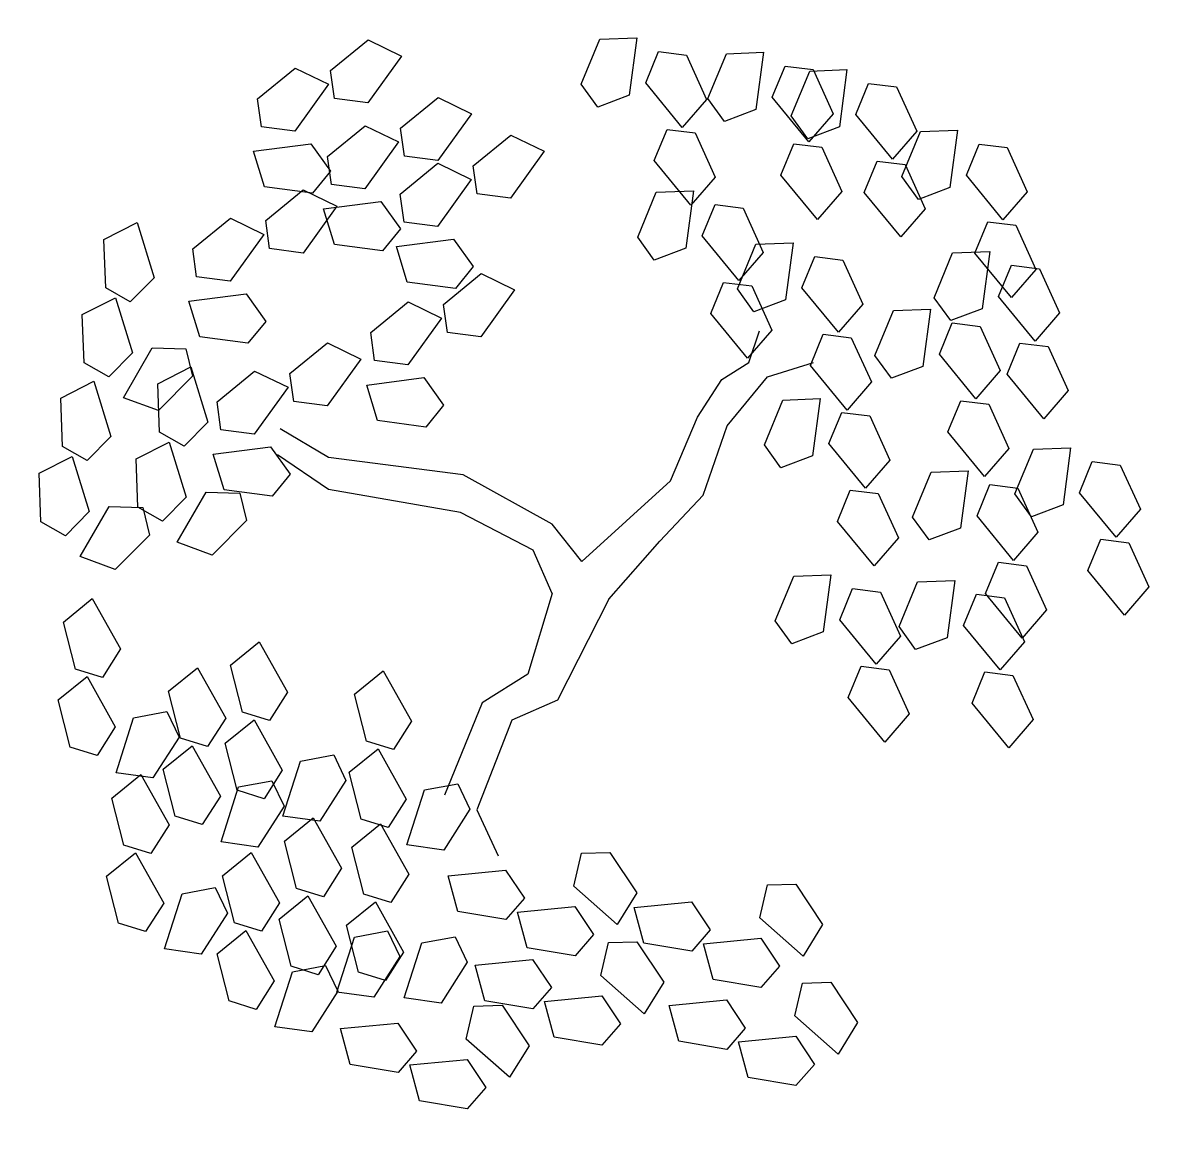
# Model space of a CAD drawing. Extents: x 118.14 to 119.28, y 11.81 to 12.93.
import ezdxf

# ---------------------------------------------------------------- set-up
doc = ezdxf.new("R2010")
doc.units = 0
doc.header["$LTSCALE"] = 100
doc.header["$MEASUREMENT"] = 0
doc.layers.get('0').update_dxf_attribs({"linetype": 'CONTINUOUS'})
doc.layers.add('P-ARVORE', color=2, linetype='CONTINUOUS')
doc.layers.add('VEG', color=2, linetype='CONTINUOUS')

# ---------------------------------------------------------------- blocks, each defined once
blk = doc.blocks.new('L', base_point=(1.3683, 0.5913))
for p, q in [((1.2809, 0.65), (1.3117, 0.675)), ((1.3117, 0.675), (1.3419, 0.6213)), ((1.2937, 0.5998), (1.2809, 0.65)), ((1.3419, 0.6213), (1.3225, 0.5909)), ((1.3225, 0.5909), (1.2937, 0.5998)), ((1.2753, 0.5668), (1.3061, 0.5917)), ((1.3061, 0.5917), (1.3362, 0.538)), ((1.2881, 0.5166), (1.2753, 0.5668)), ((1.337, 0.4891), (1.3557, 0.5478)), ((1.3557, 0.5478), (1.3911, 0.5544)), ((1.3911, 0.5544), (1.4042, 0.5272)), ((1.3362, 0.538), (1.3169, 0.5076)), ((1.4042, 0.5272), (1.3763, 0.4836)), ((1.3169, 0.5076), (1.2881, 0.5166)), ((1.3763, 0.4836), (1.337, 0.4891))]:
    blk.add_line(p, q)
blk = doc.blocks.new('ARV18')
at = {"layer": 'VEG'}
for p, q in [((0.1583, 0.2203), (0.1693, 0.2526)), ((0.1308, 0.2027), (0.1583, 0.2203)), ((0.1775, 0.2056), (0.2242, 0.2203)), ((0.1061, 0.1644), (0.1308, 0.2027)), ((0.1363, 0.1555), (0.1775, 0.2056)), ((0.0786, 0.0997), (0.1061, 0.1644)), ((-0.2702, 0.1232), (-0.3196, 0.1526)), ((0.1116, 0.0849), (0.1363, 0.1555)), ((-0.2702, 0.0908), (-0.3223, 0.1261)), ((-0.1328, 0.1055), (-0.2702, 0.1232)), ((-0.0422, 0.0555), (-0.1328, 0.1055)), ((-0.012, 0.0173), (0.0786, 0.0997)), ((-0.1356, 0.0672), (-0.2702, 0.0908)), ((0.0677, 0.0379), (0.1116, 0.0849)), ((-0.0614, 0.029), (-0.1356, 0.0672)), ((-0.012, 0.0173), (-0.0422, 0.0555)), ((0.0155, -0.021), (0.0677, 0.0379)), ((-0.0422, -0.0152), (-0.0614, 0.029)), ((-0.0422, -0.0152), (-0.0669, -0.0976)), ((0.0155, -0.021), (-0.0367, -0.124)), ((-0.0669, -0.0976), (-0.1136, -0.1269)), ((-0.1136, -0.1269), (-0.1521, -0.2211)), ((-0.0367, -0.124), (-0.0834, -0.1446)), ((-0.0834, -0.1446), (-0.1191, -0.2358)), ((-0.1191, -0.2358), (-0.0972, -0.2829))]:
    blk.add_line(p, q, dxfattribs=at)
at = {"layer": 'VEG', "xscale": 0.9553976372427515, "yscale": 0.9553976372427515, "zscale": 0.9553976372427515}
for p, rotation in [((-0.2454, 0.4498), 295.0165150851705), ((0.0319, 0.4498), 190.1248425347958), ((0.161, 0.4351), 190.1248425347958), ((0.2461, 0.4174), 190.1248425347958), ((-0.174, 0.391), 295.0165150851705), ((-0.0999, 0.3527), 295.0165150851705), ((0.3588, 0.3556), 190.1248425347958), ((-0.3114, 0.2968), 295.0165150851705), ((0.0896, 0.2938), 190.1248425347958), ((-0.4294, 0.2733), 347.8021081598379), ((0.1912, 0.2409), 190.1248425347958), ((0.3917, 0.232), 190.1248425347958), ((-0.1301, 0.2114), 295.0165150851705), ((0.3313, 0.1732), 190.1248425347958), ((-0.2867, 0.1409), 295.0165150851705), ((-0.3745, 0.1261), 347.8021081598379), ((-0.4734, 0.1114), 347.8021081598379), ((0.2187, 0.082), 190.1248425347958), ((0.4741, 0.0319), 190.1248425347958), ((0.3697, 0.0084), 190.1248425347958), ((0.2297, -0.0976), 190.1248425347958), ((0.356, -0.1034), 190.1248425347958), ((-0.0532, -0.2859), 66.16076666471405), ((0.1363, -0.3182), 66.16076666471405), ((-0.0257, -0.377), 66.16076666471405), ((0.172, -0.4182), 66.16076666471405), ((-0.163, -0.4418), 66.16076666471405)]:
    blk.add_blockref('L', p, dxfattribs=dict(at, rotation=rotation))
for p in [(-0.4569, -0.1005), (-0.2867, -0.1446), (-0.3498, -0.171), (-0.1603, -0.174), (-0.4075, -0.28), (-0.2317, -0.3241), (-0.163, -0.33), (-0.2949, -0.3594)]:
    blk.add_blockref('L', p, dxfattribs=at)

msp = doc.modelspace()

# ---------------------------------------------------------------- block references
at = {"layer": 'P-ARVORE', "linetype": 'CONTINUOUS', "xscale": 0.99, "yscale": 0.99, "zscale": 0.99}
msp.add_blockref('ARV18', (118.714, 12.3687), dxfattribs=at)

doc.saveas('drawing.dxf')
